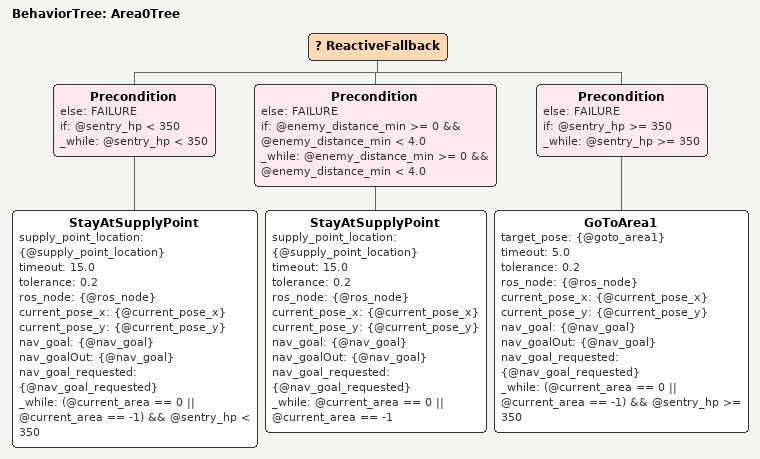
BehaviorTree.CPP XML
<?xml version="1.0" encoding="UTF-8"?>
<root BTCPP_format="4">
  <BehaviorTree ID="Area0Tree">
    <ReactiveFallback>
      <Precondition else="FAILURE"
                    if="@sentry_hp &lt; 350"
                    _while="@sentry_hp &lt; 350">
        <StayAtSupplyPoint supply_point_location="{@supply_point_location}"
                           timeout="15.0"
                           tolerance="0.2"
                           ros_node="{@ros_node}"
                           current_pose_x="{@current_pose_x}"
                           current_pose_y="{@current_pose_y}"
                           nav_goal="{@nav_goal}"
                           nav_goalOut="{@nav_goal}"
                           nav_goal_requested="{@nav_goal_requested}"
                           _while="(@current_area == 0 || @current_area == -1) &amp;&amp; @sentry_hp &lt; 350"/>
      </Precondition>
      <Precondition else="FAILURE"
                    if="@enemy_distance_min &gt;= 0 &amp;&amp; @enemy_distance_min &lt; 4.0"
                    _while="@enemy_distance_min &gt;= 0 &amp;&amp; @enemy_distance_min &lt; 4.0">
        <StayAtSupplyPoint supply_point_location="{@supply_point_location}"
                           timeout="15.0"
                           tolerance="0.2"
                           ros_node="{@ros_node}"
                           current_pose_x="{@current_pose_x}"
                           current_pose_y="{@current_pose_y}"
                           nav_goal="{@nav_goal}"
                           nav_goalOut="{@nav_goal}"
                           nav_goal_requested="{@nav_goal_requested}"
                           _while="@current_area == 0 || @current_area == -1"/>
      </Precondition>
      <Precondition else="FAILURE"
                    if="@sentry_hp &gt;= 350"
                    _while="@sentry_hp &gt;= 350">
        <GoToArea1 target_pose="{@goto_area1}"
                   timeout="5.0"
                   tolerance="0.2"
                   ros_node="{@ros_node}"
                   current_pose_x="{@current_pose_x}"
                   current_pose_y="{@current_pose_y}"
                   nav_goal="{@nav_goal}"
                   nav_goalOut="{@nav_goal}"
                   nav_goal_requested="{@nav_goal_requested}"
                   _while="(@current_area == 0 || @current_area == -1) &amp;&amp; @sentry_hp &gt;= 350"/>
      </Precondition>
    </ReactiveFallback>
  </BehaviorTree>

</root>
